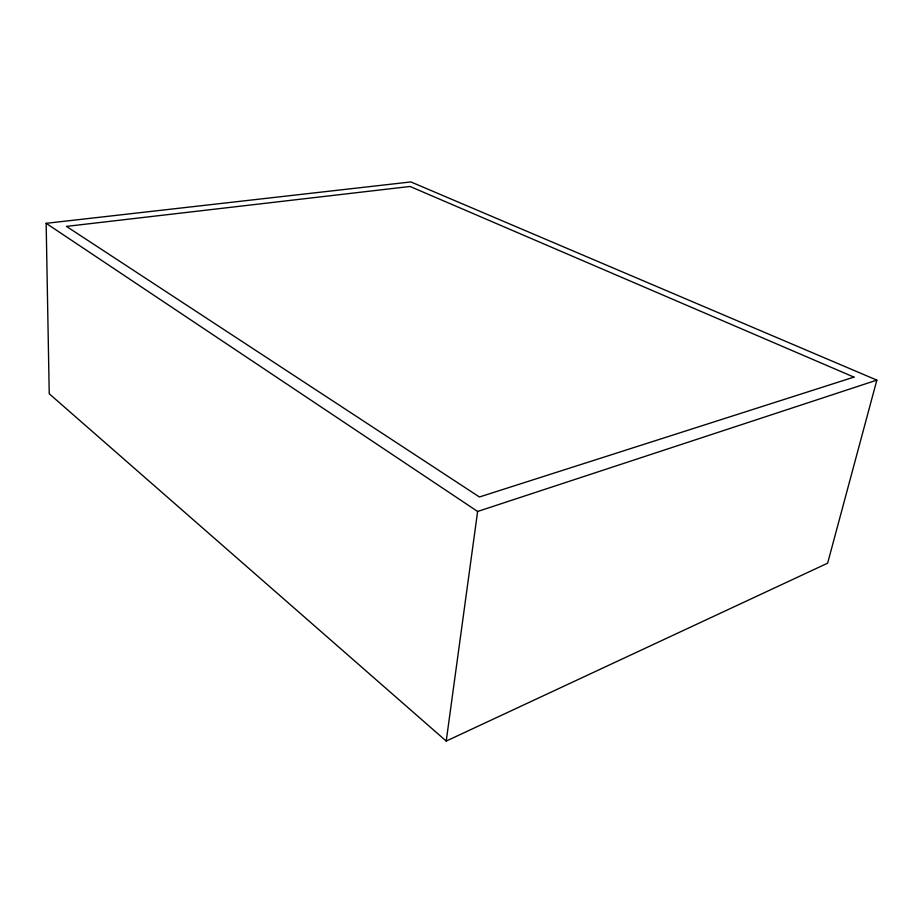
<?xml version="1.0" encoding="UTF-8"?>
<svg xmlns="http://www.w3.org/2000/svg" width="923" height="923" viewBox="0 0 923 923"><rect width="100%" height="100%" fill="white"/><g stroke="black" fill="none" stroke-linecap="round" stroke-linejoin="round"><path stroke-width="1.38" d="M446.224 741.065L477.618 511.469L876.85 380.126L827.631 563.18L446.224 741.065L49.231 393.763L46.15 223.32L410.873 181.935L876.85 380.126M46.15 223.32L477.618 511.469M853.948 377.115L479.429 496.989L66.444 226.389L410.066 186.469L853.948 377.115"/></g></svg>
